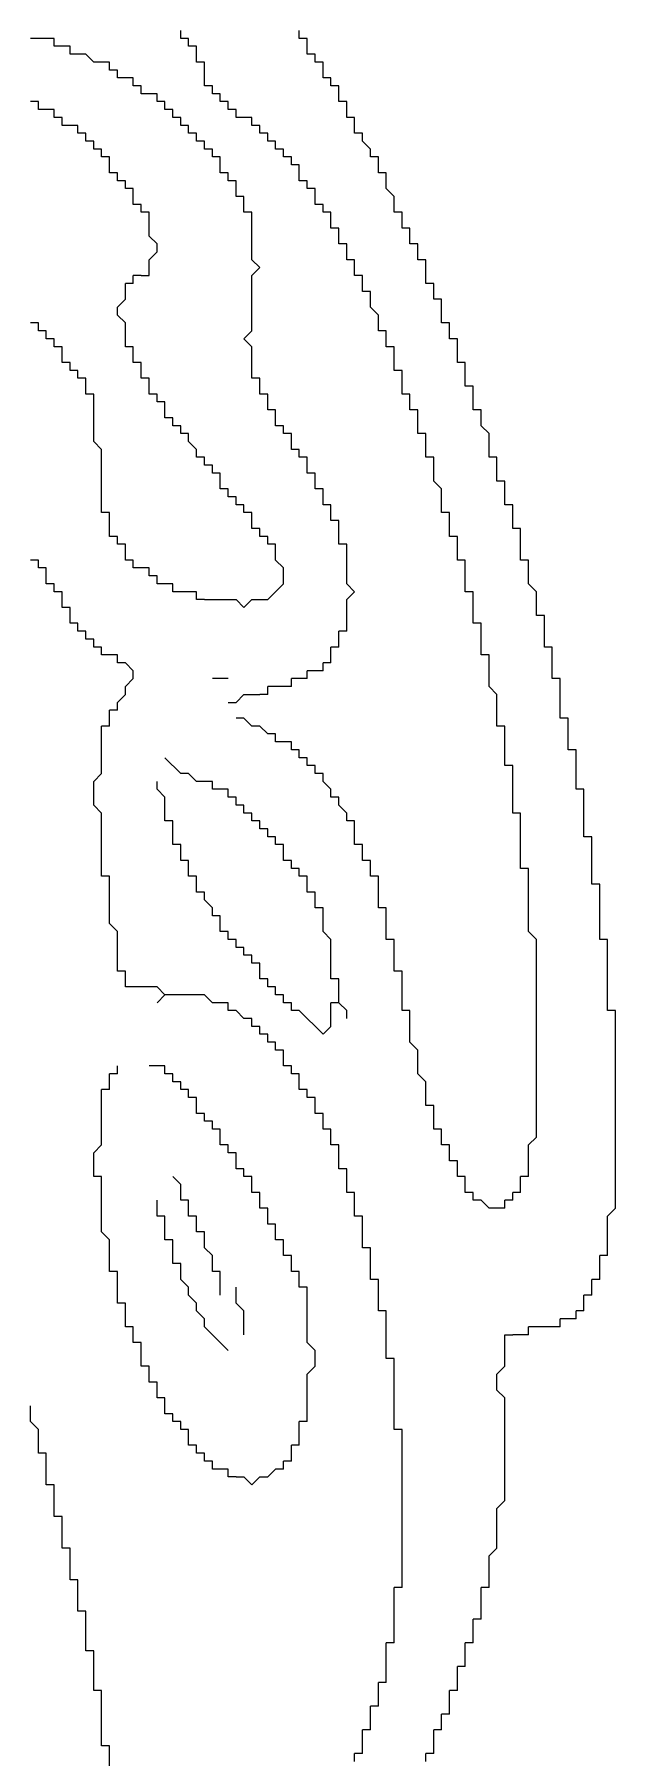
# Model space of a CAD drawing. Extents: x 0.04 to 6.31, y 0.06 to 5.55.
# Drawn here: x 4.745 to 5.51, y 2.089 to 4.359 of the extents above; entities that cross this region are included whole.
import ezdxf

# ---------------------------------------------------------------- set-up
doc = ezdxf.new("R2010")
doc.units = 0
doc.layers.get('0').update_dxf_attribs({"linetype": 'CONTINUOUS'})

msp = doc.modelspace()

# ---------------------------------------------------------------- linework, layer by layer
at = {"color": 253, "linetype": 'CONTINUOUS'}
for points in [[(4.9375, 4.354167), (4.9375, 4.364583)], [(5.09375, 4.354167), (5.09375, 4.364583)], [(4.947917, 4.34375), (4.947917, 4.354167)], [(4.802083, 4.333333), (4.791667, 4.333333)], [(4.885417, 4.291667), (4.875, 4.291667)], [(4.916667, 4.260417), (4.916667, 4.270833)], [(4.979167, 4.28125), (4.979167, 4.291667)], [(4.989583, 4.28125), (4.979167, 4.28125)], [(5.15625, 4.260417), (5.15625, 4.270833)], [(4.927083, 4.25), (4.927083, 4.260417)], [(4.791667, 4.239583), (4.78125, 4.239583)], [(5.072917, 4.197917), (5.072917, 4.208333)], [(4.84375, 4.197917), (4.833333, 4.197917)], [(4.989583, 4.1875), (4.989583, 4.197917)], [(5.09375, 4.1875), (5.083333, 4.1875)], [(5.197917, 4.1875), (5.197917, 4.197917)], [(4.854167, 4.166667), (4.854167, 4.177083)], [(4.875, 4.15625), (4.864583, 4.15625)], [(5.114583, 4.145833), (5.114583, 4.15625)], [(5.208333, 4.166667), (5.208333, 4.177083)], [(4.885417, 4.125), (4.885417, 4.135417)], [(5.145833, 4.09375), (5.145833, 4.104167)], [(5.260417, 4.052083), (5.260417, 4.0625)], [(5.1875, 4.010417), (5.1875, 4.020833)], [(4.875, 3.9375), (4.875, 3.947917)], [(5.21875, 3.9375), (5.21875, 3.947917)], [(4.8125, 3.895833), (4.8125, 3.90625)], [(4.90625, 3.875), (4.90625, 3.885417)], [(5.052083, 3.875), (5.052083, 3.885417)], [(5.0625, 3.854167), (5.0625, 3.864583)], [(4.9375, 3.833333), (4.9375, 3.84375)], [(4.96875, 3.791667), (4.96875, 3.802083)], [(4.989583, 3.78125), (4.979167, 3.78125)], [(5.010417, 3.739583), (5.010417, 3.75)], [(5.03125, 3.729167), (5.020833, 3.729167)], [(5.052083, 3.6875), (5.052083, 3.697917)], [(4.760417, 3.645833), (4.760417, 3.65625)], [(4.90625, 3.645833), (4.895833, 3.645833)], [(4.9375, 3.625), (4.927083, 3.625)], [(4.791667, 3.59375), (4.791667, 3.604167)], [(4.802083, 3.572917), (4.802083, 3.583333)], [(4.822917, 3.5625), (4.8125, 3.5625)], [(4.84375, 3.541667), (4.833333, 3.541667)], [(5.09375, 3.416667), (5.083333, 3.416667)], [(5.020833, 3.34375), (5.010417, 3.34375)], [(5.041667, 3.3125), (5.041667, 3.322917)], [(5.052083, 3.302083), (5.052083, 3.3125)], [(5.0625, 3.291667), (5.0625, 3.302083)], [(5.09375, 3.25), (5.09375, 3.260417)], [(4.989583, 3.1875), (4.989583, 3.197917)], [(5.010417, 3.15625), (5.010417, 3.166667)], [(5.03125, 3.145833), (5.020833, 3.145833)], [(5.041667, 3.114583), (5.041667, 3.125)], [(5.0625, 3.104167), (5.052083, 3.104167)], [(5.072917, 3.09375), (5.0625, 3.09375)], [(5.083333, 3.083333), (5.072917, 3.083333)], [(5.03125, 3.052083), (5.03125, 3.0625)], [(5.041667, 3.041667), (5.041667, 3.052083)], [(5.0625, 3.020833), (5.0625, 3.03125)], [(5.072917, 3.010417), (5.072917, 3.020833)], [(4.927083, 2.989583), (4.916667, 2.989583)], [(5.09375, 2.979167), (5.09375, 2.989583)], [(4.989583, 2.90625), (4.989583, 2.916667)], [(5.135417, 2.90625), (5.135417, 2.916667)], [(5.010417, 2.875), (5.010417, 2.885417)], [(5.145833, 2.885417), (5.145833, 2.895833)], [(5.302083, 2.864583), (5.302083, 2.875)], [(5.03125, 2.84375), (5.03125, 2.854167)], [(5.3125, 2.84375), (5.3125, 2.854167)], [(4.958333, 2.791667), (4.958333, 2.802083)], [(4.96875, 2.770833), (4.96875, 2.78125)], [(4.885417, 2.625), (4.885417, 2.635417)], [(4.947917, 2.520833), (4.9375, 2.520833)], [(4.958333, 2.489583), (4.958333, 2.5)], [(4.979167, 2.479167), (4.96875, 2.479167)]]:
    msp.add_lwpolyline(points, dxfattribs=at)
at = {"color": 255, "linetype": 'CONTINUOUS'}
for points in [[(4.75, 4.354167), (4.739583, 4.354167)], [(4.760417, 4.354167), (4.75, 4.354167)], [(4.770833, 4.354167), (4.760417, 4.354167)], [(4.770833, 4.34375), (4.770833, 4.354167)], [(4.78125, 4.34375), (4.770833, 4.34375)], [(4.791667, 4.34375), (4.78125, 4.34375)], [(4.791667, 4.333333), (4.791667, 4.34375)], [(4.947917, 4.354167), (4.9375, 4.354167)], [(4.833333, 4.322917), (4.822917, 4.322917), (4.8125, 4.333333), (4.802083, 4.333333)], [(4.84375, 4.322917), (4.833333, 4.322917)], [(4.84375, 4.3125), (4.84375, 4.322917)], [(4.958333, 4.322917), (4.958333, 4.333333)], [(4.96875, 4.322917), (4.958333, 4.322917)], [(4.854167, 4.3125), (4.84375, 4.3125)], [(4.875, 4.302083), (4.864583, 4.302083)], [(4.875, 4.291667), (4.875, 4.302083)], [(4.96875, 4.302083), (4.96875, 4.3125)], [(4.96875, 4.291667), (4.96875, 4.302083)], [(4.979167, 4.291667), (4.96875, 4.291667)], [(4.854167, 4.177083), (4.84375, 4.177083)], [(5.09375, 4.166667), (5.09375, 4.177083)], [(5.104167, 4.166667), (5.09375, 4.166667)], [(4.885417, 4.135417), (4.875, 4.135417)], [(5.114583, 4.135417), (5.114583, 4.145833)], [(5.125, 4.135417), (5.114583, 4.135417)], [(4.895833, 4.052083), (4.895833, 4.0625), (4.90625, 4.072917), (4.90625, 4.083333), (4.895833, 4.09375), (4.895833, 4.114583)], [(5.135417, 4.104167), (5.135417, 4.114583)], [(5.145833, 4.104167), (5.135417, 4.104167)], [(5.145833, 4.083333), (5.145833, 4.09375)], [(5.15625, 4.083333), (5.145833, 4.083333)], [(5.15625, 4.0625), (5.15625, 4.072917)], [(4.885417, 4.041667), (4.895833, 4.041667), (4.895833, 4.052083)], [(5.166667, 4.0625), (5.15625, 4.0625)], [(5.166667, 4.041667), (5.166667, 4.052083)], [(4.864583, 3.958333), (4.864583, 3.979167), (4.854167, 3.989583), (4.854167, 4), (4.864583, 4.010417), (4.864583, 4.020833)], [(4.875, 4.03125), (4.864583, 4.03125)], [(4.864583, 4.020833), (4.864583, 4.03125)], [(4.885417, 4.041667), (4.875, 4.041667)], [(4.875, 4.03125), (4.875, 4.041667)], [(5.177083, 4.041667), (5.166667, 4.041667)], [(5.177083, 4.020833), (5.177083, 4.03125)], [(5.1875, 4.020833), (5.177083, 4.020833)], [(5.197917, 3.979167), (5.197917, 3.989583), (5.1875, 4), (5.1875, 4.010417)], [(5.197917, 3.96875), (5.197917, 3.979167)], [(4.864583, 3.947917), (4.864583, 3.958333)], [(5.208333, 3.96875), (5.197917, 3.96875)], [(5.208333, 3.958333), (5.208333, 3.96875)], [(5.208333, 3.947917), (5.208333, 3.958333)], [(4.875, 3.947917), (4.864583, 3.947917)], [(4.875, 3.927083), (4.875, 3.9375)], [(5.21875, 3.947917), (5.208333, 3.947917)], [(5.21875, 3.927083), (5.21875, 3.9375)], [(4.885417, 3.90625), (4.885417, 3.916667)], [(5.21875, 3.916667), (5.21875, 3.927083)], [(5.229167, 3.916667), (5.21875, 3.916667)], [(5.229167, 3.895833), (5.229167, 3.90625)], [(4.895833, 3.885417), (4.895833, 3.895833)], [(4.90625, 3.885417), (4.895833, 3.885417)], [(5.229167, 3.885417), (5.229167, 3.895833)], [(5.239583, 3.885417), (5.229167, 3.885417)], [(5.239583, 3.875), (5.239583, 3.885417)], [(4.916667, 3.854167), (4.916667, 3.864583)], [(5.239583, 3.864583), (5.239583, 3.875)], [(5.25, 3.864583), (5.239583, 3.864583)], [(4.927083, 3.854167), (4.916667, 3.854167)], [(5.25, 3.84375), (5.25, 3.854167)], [(5.25, 3.833333), (5.25, 3.84375)], [(5.260417, 3.833333), (5.25, 3.833333)], [(5.260417, 3.8125), (5.260417, 3.822917)], [(4.96875, 3.802083), (4.958333, 3.802083)], [(5.260417, 3.802083), (5.260417, 3.8125)], [(5.270833, 3.802083), (5.260417, 3.802083)], [(4.989583, 3.760417), (4.989583, 3.770833)], [(5.28125, 3.739583), (5.28125, 3.760417), (5.270833, 3.770833), (5.270833, 3.791667)], [(5, 3.760417), (4.989583, 3.760417)], [(5.28125, 3.729167), (5.28125, 3.739583)], [(5.291667, 3.729167), (5.28125, 3.729167)], [(5.291667, 3.71875), (5.291667, 3.729167)], [(5.03125, 3.708333), (5.03125, 3.71875)], [(5.041667, 3.708333), (5.03125, 3.708333)], [(5.291667, 3.708333), (5.291667, 3.71875)], [(5.291667, 3.697917), (5.291667, 3.708333)], [(5.302083, 3.697917), (5.291667, 3.697917)], [(5.302083, 3.6875), (5.302083, 3.697917)], [(5.302083, 3.677083), (5.302083, 3.6875)], [(4.75, 3.666667), (4.739583, 3.666667)], [(4.895833, 3.645833), (4.895833, 3.65625)], [(4.96875, 3.614583), (5.010417, 3.614583), (5.020833, 3.604167), (5.03125, 3.614583), (5.052083, 3.614583), (5.072917, 3.635417), (5.072917, 3.65625), (5.0625, 3.666667), (5.0625, 3.677083)], [(5.302083, 3.666667), (5.302083, 3.677083)], [(5.3125, 3.666667), (5.302083, 3.666667)], [(5.3125, 3.635417), (5.3125, 3.65625)], [(4.760417, 3.635417), (4.760417, 3.645833)], [(4.770833, 3.635417), (4.760417, 3.635417)], [(4.927083, 3.635417), (4.916667, 3.635417)], [(4.927083, 3.625), (4.927083, 3.635417)], [(5.3125, 3.625), (5.3125, 3.635417)], [(4.78125, 3.604167), (4.78125, 3.614583)], [(4.947917, 3.625), (4.9375, 3.625)], [(4.958333, 3.625), (4.947917, 3.625)], [(4.958333, 3.614583), (4.958333, 3.625)], [(5.322917, 3.625), (5.3125, 3.625)], [(5.322917, 3.614583), (5.322917, 3.625)], [(5.322917, 3.59375), (5.322917, 3.614583)], [(4.791667, 3.583333), (4.791667, 3.59375)], [(5.322917, 3.583333), (5.322917, 3.59375)], [(4.802083, 3.583333), (4.791667, 3.583333)], [(5.333333, 3.583333), (5.322917, 3.583333)], [(5.333333, 3.572917), (5.333333, 3.583333)], [(5.333333, 3.552083), (5.333333, 3.572917)], [(5.333333, 3.541667), (5.333333, 3.552083)], [(5.34375, 3.541667), (5.333333, 3.541667)], [(5.34375, 3.53125), (5.34375, 3.541667)], [(5.354167, 3.458333), (5.354167, 3.489583), (5.34375, 3.5), (5.34375, 3.53125)], [(4.854167, 3.46875), (4.854167, 3.479167)], [(4.854167, 3.46875), (4.84375, 3.46875)], [(4.84375, 3.458333), (4.84375, 3.46875)], [(4.84375, 3.447917), (4.84375, 3.458333)], [(5.052083, 3.4375), (5.041667, 3.447917), (5.03125, 3.447917), (5.020833, 3.458333), (5.010417, 3.458333)], [(5.354167, 3.447917), (5.354167, 3.458333)], [(4.833333, 3.260417), (4.833333, 3.333333), (4.822917, 3.34375), (4.822917, 3.375), (4.833333, 3.385417), (4.833333, 3.4375)], [(4.84375, 3.447917), (4.833333, 3.447917)], [(4.833333, 3.4375), (4.833333, 3.447917)], [(5.364583, 3.447917), (5.354167, 3.447917)], [(5.364583, 3.4375), (5.364583, 3.447917)], [(5.364583, 3.40625), (5.364583, 3.4375)], [(5.083333, 3.427083), (5.072917, 3.427083)], [(5.083333, 3.416667), (5.083333, 3.427083)], [(5.364583, 3.395833), (5.364583, 3.40625)], [(5.375, 3.395833), (5.364583, 3.395833)], [(5.375, 3.385417), (5.375, 3.395833)], [(5.375, 3.34375), (5.375, 3.385417)], [(5.375, 3.333333), (5.375, 3.34375)], [(5.385417, 3.333333), (5.375, 3.333333)], [(5.385417, 3.322917), (5.385417, 3.333333)], [(5.385417, 3.270833), (5.385417, 3.322917)], [(5.052083, 3.3125), (5.041667, 3.3125)], [(5.072917, 3.270833), (5.072917, 3.28125)], [(5.083333, 3.270833), (5.072917, 3.270833)], [(5.385417, 3.260417), (5.385417, 3.270833)], [(4.833333, 3.25), (4.833333, 3.260417)], [(4.84375, 3.25), (4.833333, 3.25)], [(4.84375, 3.239583), (4.84375, 3.25)], [(5.09375, 3.260417), (5.083333, 3.260417)], [(5.395833, 3.260417), (5.385417, 3.260417)], [(5.395833, 3.25), (5.395833, 3.260417)], [(5.395833, 2.864583), (5.395833, 2.895833), (5.40625, 2.90625), (5.40625, 3.166667), (5.395833, 3.177083), (5.395833, 3.25)], [(4.854167, 3.135417), (4.854167, 3.177083), (4.84375, 3.1875), (4.84375, 3.239583)], [(5.104167, 3.229167), (5.104167, 3.239583)], [(5.114583, 3.229167), (5.104167, 3.229167)], [(5.114583, 3.208333), (5.114583, 3.21875)], [(5.125, 3.208333), (5.114583, 3.208333)], [(5.135417, 3.125), (5.135417, 3.166667), (5.125, 3.177083), (5.125, 3.197917)], [(4.854167, 3.125), (4.854167, 3.135417)], [(5.03125, 3.135417), (5.03125, 3.145833)], [(5.041667, 3.125), (5.041667, 3.135417)], [(4.864583, 3.125), (4.854167, 3.125)], [(4.864583, 3.114583), (4.864583, 3.125)], [(5.135417, 3.114583), (5.135417, 3.125)], [(5.145833, 3.114583), (5.135417, 3.114583)], [(5.145833, 3.104167), (5.145833, 3.114583)], [(5.145833, 3.09375), (5.145833, 3.104167)], [(5.145833, 3.083333), (5.145833, 3.09375)], [(5.010417, 3.072917), (5, 3.072917)], [(5.09375, 3.072917), (5.125, 3.041667), (5.135417, 3.052083), (5.135417, 3.072917)], [(5.145833, 3.083333), (5.135417, 3.083333)], [(5.135417, 3.072917), (5.135417, 3.083333)], [(5.15625, 3.0625), (5.15625, 3.072917), (5.145833, 3.083333)], [(5.041667, 3.052083), (5.03125, 3.052083)], [(5.052083, 3.041667), (5.041667, 3.041667)], [(5.0625, 3.03125), (5.052083, 3.03125)], [(5.072917, 3.020833), (5.0625, 3.020833)], [(4.854167, 2.989583), (4.854167, 3)], [(5.072917, 3), (5.072917, 3.010417)], [(5.083333, 3), (5.072917, 3)], [(5.083333, 2.989583), (5.083333, 3)], [(4.854167, 2.989583), (4.84375, 2.989583)], [(4.84375, 2.979167), (4.84375, 2.989583)], [(4.84375, 2.96875), (4.84375, 2.979167)], [(5.09375, 2.989583), (5.083333, 2.989583)], [(5.09375, 2.96875), (5.09375, 2.979167)], [(4.822917, 2.864583), (4.822917, 2.885417), (4.833333, 2.895833), (4.833333, 2.958333)], [(4.84375, 2.96875), (4.833333, 2.96875)], [(4.833333, 2.958333), (4.833333, 2.96875)], [(5.104167, 2.96875), (5.09375, 2.96875)], [(5.114583, 2.9375), (5.114583, 2.947917)], [(5.125, 2.9375), (5.114583, 2.9375)], [(5.125, 2.916667), (5.125, 2.927083)], [(5.135417, 2.916667), (5.125, 2.916667)], [(5.135417, 2.895833), (5.135417, 2.90625)], [(5.145833, 2.895833), (5.135417, 2.895833)], [(5.145833, 2.875), (5.145833, 2.885417)], [(4.822917, 2.854167), (4.822917, 2.864583)], [(5.145833, 2.864583), (5.145833, 2.875)], [(5.15625, 2.864583), (5.145833, 2.864583)], [(5.395833, 2.854167), (5.395833, 2.864583)], [(4.833333, 2.854167), (4.822917, 2.854167)], [(4.833333, 2.84375), (4.833333, 2.854167)], [(4.84375, 2.739583), (4.84375, 2.770833), (4.833333, 2.78125), (4.833333, 2.84375)], [(5.15625, 2.84375), (5.15625, 2.854167)], [(5.15625, 2.833333), (5.15625, 2.84375)], [(5.395833, 2.854167), (5.385417, 2.854167)], [(5.385417, 2.84375), (5.385417, 2.854167)], [(5.385417, 2.833333), (5.385417, 2.84375)], [(4.9375, 2.822917), (4.9375, 2.833333)], [(5.166667, 2.833333), (5.15625, 2.833333)], [(5.166667, 2.822917), (5.166667, 2.833333)], [(5.166667, 2.8125), (5.166667, 2.822917)], [(5.354167, 2.8125), (5.34375, 2.8125), (5.333333, 2.822917)], [(5.375, 2.822917), (5.364583, 2.822917)], [(5.364583, 2.8125), (5.364583, 2.822917)], [(5.385417, 2.833333), (5.375, 2.833333)], [(5.375, 2.822917), (5.375, 2.833333)], [(4.947917, 2.802083), (4.947917, 2.8125)], [(5.166667, 2.802083), (5.166667, 2.8125)], [(5.177083, 2.802083), (5.166667, 2.802083)], [(5.177083, 2.791667), (5.177083, 2.802083)], [(5.364583, 2.8125), (5.354167, 2.8125)], [(4.958333, 2.78125), (4.958333, 2.791667)], [(4.979167, 2.739583), (4.979167, 2.75), (4.96875, 2.760417), (4.96875, 2.770833)], [(5.177083, 2.770833), (5.177083, 2.791667)], [(5.177083, 2.760417), (5.177083, 2.770833)], [(5.1875, 2.760417), (5.177083, 2.760417)], [(5.1875, 2.75), (5.1875, 2.760417)], [(5.1875, 2.729167), (5.1875, 2.75)], [(4.84375, 2.729167), (4.84375, 2.739583)], [(4.854167, 2.729167), (4.84375, 2.729167)], [(4.979167, 2.729167), (4.979167, 2.739583)], [(5.1875, 2.71875), (5.1875, 2.729167)], [(4.854167, 2.697917), (4.854167, 2.71875)], [(5.197917, 2.71875), (5.1875, 2.71875)], [(5.197917, 2.708333), (5.197917, 2.71875)], [(5.197917, 2.6875), (5.197917, 2.708333)], [(4.854167, 2.6875), (4.854167, 2.697917)], [(4.864583, 2.6875), (4.854167, 2.6875)], [(4.864583, 2.677083), (4.864583, 2.6875)], [(5.197917, 2.677083), (5.197917, 2.6875)], [(4.864583, 2.666667), (4.864583, 2.677083)], [(4.864583, 2.65625), (4.864583, 2.666667)], [(5.208333, 2.677083), (5.197917, 2.677083)], [(5.208333, 2.666667), (5.208333, 2.677083)], [(5.208333, 2.625), (5.208333, 2.666667)], [(4.875, 2.65625), (4.864583, 2.65625)], [(4.875, 2.645833), (4.875, 2.65625)], [(4.875, 2.635417), (4.875, 2.645833)], [(4.885417, 2.635417), (4.875, 2.635417)], [(4.885417, 2.614583), (4.885417, 2.625)], [(4.885417, 2.604167), (4.885417, 2.614583)], [(5.208333, 2.614583), (5.208333, 2.625)], [(5.21875, 2.614583), (5.208333, 2.614583)], [(5.21875, 2.604167), (5.21875, 2.614583)], [(4.895833, 2.604167), (4.885417, 2.604167)], [(4.895833, 2.583333), (4.895833, 2.59375)], [(5.21875, 2.53125), (5.21875, 2.604167)], [(4.90625, 2.583333), (4.895833, 2.583333)], [(4.90625, 2.5625), (4.90625, 2.572917)], [(4.916667, 2.5625), (4.90625, 2.5625)], [(4.916667, 2.541667), (4.916667, 2.552083)], [(4.927083, 2.541667), (4.916667, 2.541667)], [(4.927083, 2.53125), (4.927083, 2.541667)], [(5.21875, 2.520833), (5.21875, 2.53125)], [(5.229167, 2.520833), (5.21875, 2.520833)], [(5.229167, 2.510417), (5.229167, 2.520833)], [(4.947917, 2.5), (4.947917, 2.510417)], [(4.958333, 2.5), (4.947917, 2.5)], [(5.229167, 2.322917), (5.229167, 2.510417)], [(5.229167, 2.3125), (5.229167, 2.322917)], [(5.229167, 2.3125), (5.21875, 2.3125)], [(5.21875, 2.302083), (5.21875, 2.3125)], [(5.21875, 2.25), (5.21875, 2.302083)], [(5.21875, 2.239583), (5.21875, 2.25)], [(5.21875, 2.239583), (5.208333, 2.239583)], [(5.208333, 2.229167), (5.208333, 2.239583)], [(5.208333, 2.197917), (5.208333, 2.229167)], [(5.208333, 2.1875), (5.197917, 2.1875)], [(5.197917, 2.177083), (5.197917, 2.1875)], [(5.208333, 2.1875), (5.208333, 2.197917)], [(5.197917, 2.166667), (5.197917, 2.177083)], [(5.197917, 2.15625), (5.197917, 2.166667)], [(5.197917, 2.15625), (5.1875, 2.15625)], [(5.1875, 2.145833), (5.1875, 2.15625)], [(5.1875, 2.135417), (5.1875, 2.145833)], [(5.1875, 2.125), (5.1875, 2.135417)], [(5.1875, 2.125), (5.177083, 2.125)], [(5.177083, 2.114583), (5.177083, 2.125)], [(5.177083, 2.104167), (5.177083, 2.114583)], [(5.177083, 2.09375), (5.166667, 2.09375)], [(5.166667, 2.083333), (5.166667, 2.09375)], [(5.177083, 2.09375), (5.177083, 2.104167)]]:
    msp.add_lwpolyline(points, dxfattribs=at)
at = {"color": 254, "linetype": 'CONTINUOUS'}
for points in [[(4.958333, 4.34375), (4.947917, 4.34375)], [(5.104167, 4.34375), (5.104167, 4.354167)], [(4.96875, 4.3125), (4.96875, 4.322917)], [(5.125, 4.3125), (5.125, 4.322917)], [(4.854167, 4.302083), (4.854167, 4.3125)], [(4.885417, 4.28125), (4.885417, 4.291667)], [(4.90625, 4.28125), (4.895833, 4.28125)], [(4.90625, 4.270833), (4.90625, 4.28125)], [(5.145833, 4.28125), (5.145833, 4.291667)], [(5.0625, 4.21875), (5.052083, 4.21875)], [(5.072917, 4.208333), (5.0625, 4.208333)], [(4.84375, 4.177083), (4.84375, 4.1875)], [(5.083333, 4.197917), (5.072917, 4.197917)], [(4.864583, 4.166667), (4.854167, 4.166667)], [(5.104167, 4.15625), (5.104167, 4.166667)], [(5.114583, 4.15625), (5.104167, 4.15625)], [(4.875, 4.135417), (4.875, 4.145833)], [(5.125, 4.125), (5.125, 4.135417)], [(4.895833, 4.125), (4.885417, 4.125)], [(5.135417, 4.125), (5.125, 4.125)], [(5.15625, 4.072917), (5.15625, 4.083333)], [(5.166667, 4.052083), (5.166667, 4.0625)], [(5.177083, 4.03125), (5.177083, 4.041667)], [(4.75, 3.96875), (4.75, 3.979167)], [(4.760417, 3.958333), (4.760417, 3.96875)], [(4.770833, 3.947917), (4.770833, 3.958333)], [(4.78125, 3.9375), (4.78125, 3.947917)], [(4.885417, 3.927083), (4.875, 3.927083)], [(4.895833, 3.90625), (4.885417, 3.90625)], [(5.229167, 3.90625), (5.229167, 3.916667)], [(4.916667, 3.875), (4.90625, 3.875)], [(5.25, 3.854167), (5.25, 3.864583)], [(4.927083, 3.84375), (4.927083, 3.854167)], [(4.9375, 3.84375), (4.927083, 3.84375)], [(4.947917, 3.833333), (4.9375, 3.833333)], [(4.958333, 3.8125), (4.947917, 3.822917)], [(5.083333, 3.822917), (5.083333, 3.833333)], [(5.260417, 3.822917), (5.260417, 3.833333)], [(4.958333, 3.802083), (4.958333, 3.8125)], [(5.104167, 3.791667), (5.104167, 3.802083)], [(5.270833, 3.791667), (5.270833, 3.802083)], [(4.979167, 3.791667), (4.96875, 3.791667)], [(5, 3.75), (5, 3.760417)], [(5.010417, 3.75), (5, 3.75)], [(5.020833, 3.739583), (5.010417, 3.739583)], [(5.041667, 3.697917), (5.041667, 3.708333)], [(4.864583, 3.677083), (4.864583, 3.6875)], [(5.052083, 3.697917), (5.041667, 3.697917)], [(5.0625, 3.6875), (5.052083, 3.6875)], [(4.75, 3.65625), (4.75, 3.666667)], [(4.760417, 3.65625), (4.75, 3.65625)], [(4.895833, 3.65625), (4.885417, 3.65625)], [(5.3125, 3.65625), (5.3125, 3.666667)], [(4.770833, 3.625), (4.770833, 3.635417)], [(4.90625, 3.635417), (4.90625, 3.645833)], [(4.78125, 3.625), (4.770833, 3.625)], [(4.96875, 3.614583), (4.958333, 3.614583)], [(4.791667, 3.604167), (4.78125, 3.604167)], [(4.8125, 3.572917), (4.802083, 3.572917)], [(4.854167, 3.479167), (4.864583, 3.489583), (4.864583, 3.5), (4.875, 3.510417), (4.875, 3.520833), (4.864583, 3.53125)], [(5.0625, 3.4375), (5.052083, 3.4375)], [(5.0625, 3.427083), (5.0625, 3.4375)], [(5.09375, 3.40625), (5.09375, 3.416667)], [(5.104167, 3.395833), (5.104167, 3.40625)], [(5.114583, 3.385417), (5.114583, 3.395833)], [(5.125, 3.375), (5.125, 3.385417)], [(5.03125, 3.333333), (5.020833, 3.333333)], [(5.041667, 3.322917), (5.03125, 3.322917)], [(5.0625, 3.302083), (5.052083, 3.302083)], [(5.072917, 3.291667), (5.0625, 3.291667)], [(5.083333, 3.260417), (5.083333, 3.270833)], [(5.104167, 3.25), (5.09375, 3.25)], [(5.114583, 3.21875), (5.114583, 3.229167)], [(5.125, 3.197917), (5.125, 3.208333)], [(5.020833, 3.145833), (5.020833, 3.15625)], [(5.041667, 3.135417), (5.03125, 3.135417)], [(4.875, 3.104167), (4.864583, 3.104167), (4.864583, 3.114583)], [(5.052083, 3.104167), (5.052083, 3.114583)], [(5.0625, 3.09375), (5.0625, 3.104167)], [(5.072917, 3.083333), (5.072917, 3.09375)], [(5.020833, 3.0625), (5.010417, 3.072917)], [(5.083333, 3.072917), (5.083333, 3.083333)], [(5.03125, 3.0625), (5.020833, 3.0625)], [(5.052083, 3.03125), (5.052083, 3.041667)], [(4.916667, 3), (4.90625, 3)], [(4.916667, 2.989583), (4.916667, 3)], [(4.927083, 2.979167), (4.927083, 2.989583)], [(4.9375, 2.96875), (4.9375, 2.979167)], [(4.947917, 2.958333), (4.947917, 2.96875)], [(4.958333, 2.947917), (4.958333, 2.958333)], [(5.104167, 2.958333), (5.104167, 2.96875)], [(5.114583, 2.958333), (5.104167, 2.958333)], [(5.125, 2.927083), (5.125, 2.9375)], [(5.15625, 2.854167), (5.15625, 2.864583)], [(4.947917, 2.822917), (4.9375, 2.822917)], [(4.958333, 2.802083), (4.947917, 2.802083)], [(4.96875, 2.78125), (4.958333, 2.78125)], [(4.854167, 2.71875), (4.854167, 2.729167)], [(4.989583, 2.729167), (4.979167, 2.729167)], [(4.989583, 2.697917), (4.989583, 2.71875)], [(4.895833, 2.59375), (4.895833, 2.604167)], [(4.90625, 2.572917), (4.90625, 2.583333)], [(4.916667, 2.552083), (4.916667, 2.5625)], [(4.9375, 2.53125), (4.927083, 2.53125)], [(4.96875, 2.489583), (4.958333, 2.489583)], [(4.989583, 2.46875), (4.979167, 2.46875)]]:
    msp.add_lwpolyline(points, dxfattribs=at)
at = {"color": 252, "linetype": 'CONTINUOUS'}
for points in [[(4.958333, 4.333333), (4.958333, 4.34375)], [(5.104167, 4.354167), (5.09375, 4.354167)], [(5.114583, 4.322917), (5.114583, 4.333333)], [(4.864583, 4.302083), (4.854167, 4.302083)], [(4.916667, 4.270833), (4.90625, 4.270833)], [(4.9375, 4.239583), (4.9375, 4.25)], [(5.052083, 4.229167), (5.041667, 4.229167)], [(5.052083, 4.21875), (5.052083, 4.229167)], [(4.822917, 4.21875), (4.8125, 4.21875)], [(4.833333, 4.208333), (4.822917, 4.208333)], [(4.979167, 4.197917), (4.979167, 4.208333)], [(5.0625, 4.208333), (5.0625, 4.21875)], [(5.083333, 4.1875), (5.083333, 4.197917)], [(4.864583, 4.15625), (4.864583, 4.166667)], [(4.895833, 4.114583), (4.895833, 4.125)], [(5.03125, 4.114583), (5.03125, 4.125)], [(5.135417, 4.114583), (5.135417, 4.125)], [(5.25, 4.072917), (5.25, 4.083333)], [(4.75, 3.979167), (4.739583, 3.979167)], [(4.760417, 3.96875), (4.75, 3.96875)], [(4.770833, 3.958333), (4.760417, 3.958333)], [(5.302083, 3.947917), (5.302083, 3.958333)], [(4.78125, 3.947917), (4.770833, 3.947917)], [(4.802083, 3.90625), (4.802083, 3.916667)], [(4.885417, 3.916667), (4.885417, 3.927083)], [(4.895833, 3.895833), (4.895833, 3.90625)], [(5.041667, 3.895833), (5.041667, 3.90625)], [(5.072917, 3.833333), (5.072917, 3.84375)], [(4.947917, 3.822917), (4.947917, 3.833333)], [(5.09375, 3.802083), (5.09375, 3.8125)], [(4.979167, 3.78125), (4.979167, 3.791667)], [(5.114583, 3.770833), (5.114583, 3.78125)], [(4.84375, 3.71875), (4.84375, 3.729167)], [(5.020833, 3.729167), (5.020833, 3.739583)], [(4.916667, 3.635417), (4.90625, 3.635417)], [(4.78125, 3.614583), (4.78125, 3.625)], [(4.8125, 3.5625), (4.8125, 3.572917)], [(4.833333, 3.552083), (4.822917, 3.552083)], [(5.072917, 3.427083), (5.0625, 3.427083)], [(5.104167, 3.40625), (5.09375, 3.40625)], [(5.114583, 3.395833), (5.104167, 3.395833)], [(5.125, 3.385417), (5.114583, 3.385417)], [(4.989583, 3.364583), (4.979167, 3.364583)], [(5.020833, 3.333333), (5.020833, 3.34375)], [(5.145833, 3.34375), (5.145833, 3.354167)], [(5.03125, 3.322917), (5.03125, 3.333333)], [(5.166667, 3.3125), (5.166667, 3.322917)], [(4.947917, 3.260417), (4.947917, 3.270833)], [(5.072917, 3.28125), (5.072917, 3.291667)], [(5.104167, 3.239583), (5.104167, 3.25)], [(5.197917, 3.239583), (5.197917, 3.25)], [(5, 3.166667), (5, 3.177083)], [(5.020833, 3.15625), (5.010417, 3.15625)], [(5.052083, 3.114583), (5.041667, 3.114583)], [(5, 3.072917), (5, 3.083333)], [(5.09375, 3.072917), (5.083333, 3.072917)], [(4.9375, 2.979167), (4.927083, 2.979167)], [(4.947917, 2.96875), (4.9375, 2.96875)], [(4.958333, 2.958333), (4.947917, 2.958333)], [(5.114583, 2.947917), (5.114583, 2.958333)], [(4.979167, 2.916667), (4.979167, 2.927083)], [(5.291667, 2.885417), (5.291667, 2.895833)], [(4.9375, 2.833333), (4.9375, 2.84375), (4.927083, 2.854167)], [(4.947917, 2.8125), (4.947917, 2.822917)], [(5.041667, 2.822917), (5.041667, 2.833333)], [(5.322917, 2.822917), (5.322917, 2.833333)], [(4.989583, 2.71875), (4.989583, 2.729167)], [(5.104167, 2.697917), (5.104167, 2.708333)], [(4.9375, 2.520833), (4.9375, 2.53125)], [(4.96875, 2.479167), (4.96875, 2.489583)], [(4.979167, 2.46875), (4.979167, 2.479167)]]:
    msp.add_lwpolyline(points, dxfattribs=at)
at = {"color": 251, "linetype": 'CONTINUOUS'}
for points in [[(5.104167, 4.333333), (5.104167, 4.34375)], [(5.125, 4.322917), (5.114583, 4.322917)], [(5.135417, 4.291667), (5.135417, 4.302083)], [(4.895833, 4.28125), (4.885417, 4.28125)], [(5, 4.270833), (4.989583, 4.270833)], [(5.145833, 4.291667), (5.135417, 4.291667)], [(5.15625, 4.270833), (5.145833, 4.270833)], [(4.760417, 4.260417), (4.75, 4.260417)], [(4.78125, 4.25), (4.770833, 4.25)], [(4.78125, 4.239583), (4.78125, 4.25)], [(4.927083, 4.260417), (4.916667, 4.260417)], [(4.9375, 4.25), (4.927083, 4.25)], [(5.166667, 4.239583), (5.166667, 4.25)], [(4.8125, 4.229167), (4.802083, 4.229167)], [(4.8125, 4.21875), (4.8125, 4.229167)], [(4.947917, 4.229167), (4.947917, 4.239583)], [(4.958333, 4.21875), (4.958333, 4.229167)], [(4.822917, 4.208333), (4.822917, 4.21875)], [(4.833333, 4.197917), (4.833333, 4.208333)], [(4.96875, 4.208333), (4.96875, 4.21875)], [(4.84375, 4.1875), (4.84375, 4.197917)], [(4.989583, 4.197917), (4.979167, 4.197917)], [(5.09375, 4.177083), (5.09375, 4.1875)], [(5.197917, 4.197917), (5.1875, 4.197917)], [(4.875, 4.145833), (4.875, 4.15625)], [(5.010417, 4.15625), (5.010417, 4.166667)], [(5.208333, 4.177083), (5.197917, 4.177083)], [(5.020833, 4.135417), (5.020833, 4.145833)], [(5.239583, 4.09375), (5.239583, 4.104167)], [(5.260417, 4.0625), (5.25, 4.0625)], [(5.270833, 4.020833), (5.270833, 4.03125)], [(5.28125, 4), (5.28125, 4.010417)], [(4.791667, 3.916667), (4.791667, 3.927083)], [(4.802083, 3.916667), (4.791667, 3.916667)], [(4.8125, 3.90625), (4.802083, 3.90625)], [(5.3125, 3.916667), (5.3125, 3.927083)], [(4.822917, 3.875), (4.822917, 3.885417)], [(5.052083, 3.885417), (5.041667, 3.885417)], [(5.322917, 3.885417), (5.322917, 3.895833)], [(4.916667, 3.864583), (4.916667, 3.875)], [(5.0625, 3.864583), (5.052083, 3.864583)], [(5.083333, 3.833333), (5.072917, 3.833333)], [(5.09375, 3.8125), (5.083333, 3.8125)], [(5.104167, 3.802083), (5.09375, 3.802083)], [(4.989583, 3.770833), (4.989583, 3.78125)], [(5.114583, 3.78125), (5.104167, 3.78125)], [(5.125, 3.75), (5.125, 3.760417)], [(5.03125, 3.71875), (5.03125, 3.729167)], [(5.135417, 3.729167), (5.135417, 3.739583)], [(5.375, 3.729167), (5.375, 3.739583)], [(5.145833, 3.708333), (5.145833, 3.71875)], [(5.385417, 3.697917), (5.385417, 3.708333)], [(4.854167, 3.6875), (4.854167, 3.697917)], [(4.864583, 3.6875), (4.854167, 3.6875)], [(5.0625, 3.677083), (5.0625, 3.6875)], [(4.875, 3.65625), (4.875, 3.666667)], [(5.416667, 3.583333), (5.416667, 3.59375)], [(4.822917, 3.552083), (4.822917, 3.5625)], [(4.833333, 3.541667), (4.833333, 3.552083)], [(4.864583, 3.53125), (4.854167, 3.53125)], [(5.4375, 3.5), (5.4375, 3.510417)], [(5.458333, 3.40625), (5.458333, 3.416667)], [(5.135417, 3.364583), (5.125, 3.375)], [(5.135417, 3.354167), (5.135417, 3.364583)], [(5.010417, 3.354167), (5, 3.354167)], [(5.010417, 3.34375), (5.010417, 3.354167)], [(5.145833, 3.354167), (5.135417, 3.354167)], [(5.1875, 3.260417), (5.1875, 3.270833)], [(4.958333, 3.239583), (4.958333, 3.25)], [(4.96875, 3.21875), (4.96875, 3.229167)], [(4.989583, 3.197917), (4.979167, 3.197917)], [(5.010417, 3.166667), (5, 3.166667)], [(5, 3.083333), (4.989583, 3.083333)], [(4.90625, 3), (4.895833, 3)], [(4.96875, 2.927083), (4.96875, 2.9375)], [(5.270833, 2.9375), (5.270833, 2.947917)], [(4.979167, 2.927083), (4.96875, 2.927083)], [(4.989583, 2.916667), (4.979167, 2.916667)], [(5, 2.885417), (5, 2.895833)], [(5.010417, 2.885417), (5, 2.885417)], [(5.020833, 2.854167), (5.020833, 2.864583)], [(5.302083, 2.875), (5.291667, 2.875)], [(5.03125, 2.854167), (5.020833, 2.854167)], [(5.3125, 2.854167), (5.302083, 2.854167)], [(5.333333, 2.822917), (5.322917, 2.822917)], [(5.052083, 2.802083), (5.052083, 2.8125)], [(5.0625, 2.78125), (5.0625, 2.791667)], [(5.072917, 2.760417), (5.072917, 2.770833)], [(5.083333, 2.739583), (5.083333, 2.75)], [(4.947917, 2.510417), (4.947917, 2.520833)], [(4.760417, 2.479167), (4.760417, 2.489583)], [(5.010417, 2.458333), (5, 2.458333)]]:
    msp.add_lwpolyline(points, dxfattribs=at)
at = {"color": 250, "linetype": 'CONTINUOUS'}
for points in [[(5.114583, 4.333333), (5.104167, 4.333333)], [(5.125, 4.302083), (5.125, 4.3125)], [(5.135417, 4.302083), (5.125, 4.302083)], [(4.75, 4.260417), (4.75, 4.270833)], [(4.989583, 4.270833), (4.989583, 4.28125)], [(5, 4.260417), (5, 4.270833)], [(5.145833, 4.270833), (5.145833, 4.28125)], [(4.770833, 4.25), (4.770833, 4.260417)], [(5.010417, 4.260417), (5, 4.260417)], [(5.010417, 4.25), (5.010417, 4.260417)], [(5.020833, 4.25), (5.010417, 4.25)], [(5.15625, 4.25), (5.15625, 4.260417)], [(5.166667, 4.25), (5.15625, 4.25)], [(4.802083, 4.239583), (4.791667, 4.239583)], [(4.802083, 4.229167), (4.802083, 4.239583)], [(4.947917, 4.239583), (4.9375, 4.239583)], [(4.958333, 4.229167), (4.947917, 4.229167)], [(5.041667, 4.239583), (5.03125, 4.239583)], [(5.041667, 4.229167), (5.041667, 4.239583)], [(5.177083, 4.229167), (5.166667, 4.229167)], [(5.177083, 4.21875), (5.177083, 4.229167)], [(4.96875, 4.21875), (4.958333, 4.21875)], [(4.979167, 4.208333), (4.96875, 4.208333)], [(5.1875, 4.208333), (5.177083, 4.21875)], [(5.1875, 4.197917), (5.1875, 4.208333)], [(5.197917, 4.177083), (5.197917, 4.1875)], [(5, 4.166667), (5, 4.177083)], [(5.010417, 4.166667), (5, 4.166667)], [(5.21875, 4.135417), (5.21875, 4.145833), (5.208333, 4.15625), (5.208333, 4.166667)], [(5.020833, 4.145833), (5.010417, 4.145833)], [(5.03125, 4.125), (5.020833, 4.125)], [(5.229167, 4.125), (5.21875, 4.125)], [(5.229167, 4.114583), (5.229167, 4.125)], [(5.239583, 4.104167), (5.229167, 4.104167)], [(5.25, 4.083333), (5.239583, 4.083333)], [(5.25, 4.0625), (5.25, 4.072917)], [(5.260417, 4.041667), (5.260417, 4.052083)], [(5.270833, 4.03125), (5.260417, 4.03125)], [(5.28125, 4.010417), (5.270833, 4.010417)], [(5.291667, 3.979167), (5.28125, 3.979167)], [(5.291667, 3.96875), (5.291667, 3.979167)], [(5.302083, 3.958333), (5.291667, 3.958333)], [(4.78125, 3.927083), (4.78125, 3.9375)], [(5.302083, 3.9375), (5.302083, 3.947917)], [(4.791667, 3.927083), (4.78125, 3.927083)], [(5.041667, 3.90625), (5.03125, 3.90625)], [(5.3125, 3.927083), (5.302083, 3.927083)], [(4.8125, 3.885417), (4.8125, 3.895833)], [(4.822917, 3.885417), (4.8125, 3.885417)], [(5.041667, 3.885417), (5.041667, 3.895833)], [(5.322917, 3.895833), (5.3125, 3.895833)], [(5.052083, 3.864583), (5.052083, 3.875)], [(5.333333, 3.864583), (5.322917, 3.864583)], [(5.333333, 3.854167), (5.333333, 3.864583)], [(5.0625, 3.84375), (5.0625, 3.854167)], [(5.072917, 3.84375), (5.0625, 3.84375)], [(5.083333, 3.8125), (5.083333, 3.822917)], [(5.354167, 3.802083), (5.34375, 3.802083)], [(5.354167, 3.791667), (5.354167, 3.802083)], [(5.104167, 3.78125), (5.104167, 3.791667)], [(5.364583, 3.770833), (5.354167, 3.770833)], [(5.364583, 3.760417), (5.364583, 3.770833)], [(5.125, 3.760417), (5.114583, 3.760417)], [(4.84375, 3.729167), (4.833333, 3.729167)], [(5.135417, 3.739583), (5.125, 3.739583)], [(5.375, 3.739583), (5.364583, 3.739583)], [(4.84375, 3.708333), (4.84375, 3.71875)], [(5.145833, 3.71875), (5.135417, 3.71875)], [(5.385417, 3.708333), (5.375, 3.708333)], [(4.854167, 3.697917), (4.84375, 3.697917)], [(5.15625, 3.6875), (5.145833, 3.6875)], [(5.15625, 3.677083), (5.15625, 3.6875)], [(4.864583, 3.666667), (4.864583, 3.677083)], [(4.875, 3.666667), (4.864583, 3.666667)], [(4.885417, 3.65625), (4.875, 3.65625)], [(5.395833, 3.666667), (5.385417, 3.666667)], [(5.395833, 3.65625), (5.395833, 3.666667)], [(5.416667, 3.59375), (5.40625, 3.59375)], [(5.427083, 3.552083), (5.416667, 3.552083)], [(5.427083, 3.541667), (5.427083, 3.552083)], [(4.854167, 3.53125), (4.854167, 3.541667)], [(5.4375, 3.510417), (5.427083, 3.510417)], [(5.447917, 3.447917), (5.447917, 3.458333)], [(5.458333, 3.416667), (5.447917, 3.416667)], [(4.979167, 3.364583), (4.979167, 3.375)], [(5, 3.354167), (5, 3.364583)], [(5.46875, 3.364583), (5.458333, 3.364583)], [(5.46875, 3.354167), (5.46875, 3.364583)], [(5.15625, 3.333333), (5.145833, 3.34375)], [(4.927083, 3.322917), (4.916667, 3.322917)], [(4.927083, 3.3125), (4.927083, 3.322917)], [(5.15625, 3.322917), (5.15625, 3.333333)], [(5.166667, 3.322917), (5.15625, 3.322917)], [(5.166667, 3.302083), (5.166667, 3.3125)], [(5.479167, 3.291667), (5.479167, 3.302083)], [(4.9375, 3.291667), (4.927083, 3.291667)], [(4.9375, 3.28125), (4.9375, 3.291667)], [(4.947917, 3.270833), (4.9375, 3.270833)], [(5.177083, 3.291667), (5.166667, 3.291667)], [(5.177083, 3.28125), (5.177083, 3.291667)], [(5.1875, 3.270833), (5.177083, 3.270833)], [(4.958333, 3.25), (4.947917, 3.25)], [(5.197917, 3.25), (5.1875, 3.25)], [(4.96875, 3.229167), (4.958333, 3.229167)], [(5.197917, 3.21875), (5.197917, 3.239583)], [(4.979167, 3.208333), (4.96875, 3.21875)], [(4.979167, 3.197917), (4.979167, 3.208333)], [(5.208333, 3.197917), (5.208333, 3.208333)], [(4.989583, 3.177083), (4.989583, 3.1875)], [(5, 3.177083), (4.989583, 3.177083)], [(5.21875, 3.15625), (5.21875, 3.166667)], [(5.5, 3.15625), (5.5, 3.166667)], [(5.229167, 3.125), (5.21875, 3.125)], [(5.229167, 3.114583), (5.229167, 3.125)], [(4.989583, 3.083333), (4.979167, 3.083333), (4.96875, 3.09375), (4.916667, 3.09375)], [(5.239583, 3.0625), (5.239583, 3.072917)], [(4.958333, 2.9375), (4.958333, 2.947917)], [(4.96875, 2.9375), (4.958333, 2.9375)], [(5.270833, 2.947917), (5.260417, 2.947917)], [(5.28125, 2.916667), (5.270833, 2.916667)], [(5.28125, 2.90625), (5.28125, 2.916667)], [(4.989583, 2.895833), (4.989583, 2.90625)], [(5, 2.895833), (4.989583, 2.895833)], [(5.291667, 2.895833), (5.28125, 2.895833)], [(5.291667, 2.875), (5.291667, 2.885417)], [(5.010417, 2.864583), (5.010417, 2.875)], [(5.020833, 2.864583), (5.010417, 2.864583)], [(5.302083, 2.854167), (5.302083, 2.864583)], [(5.03125, 2.833333), (5.03125, 2.84375)], [(5.3125, 2.833333), (5.3125, 2.84375)], [(5.041667, 2.833333), (5.03125, 2.833333)], [(5.322917, 2.833333), (5.3125, 2.833333)], [(5.052083, 2.8125), (5.041667, 2.8125)], [(5.0625, 2.791667), (5.052083, 2.791667)], [(5.072917, 2.770833), (5.0625, 2.770833)], [(5.083333, 2.75), (5.072917, 2.75)], [(4.9375, 2.729167), (4.9375, 2.739583)], [(5.09375, 2.729167), (5.083333, 2.729167)], [(5.09375, 2.71875), (5.09375, 2.729167)], [(5.104167, 2.708333), (5.09375, 2.708333)], [(4.760417, 2.489583), (4.75, 2.489583)], [(5, 2.46875), (4.989583, 2.46875)], [(5, 2.458333), (5, 2.46875)], [(4.770833, 2.447917), (4.760417, 2.447917)], [(4.770833, 2.4375), (4.770833, 2.447917)], [(4.78125, 2.40625), (4.770833, 2.40625)], [(4.78125, 2.395833), (4.78125, 2.40625)], [(4.791667, 2.354167), (4.791667, 2.364583)], [(4.802083, 2.3125), (4.802083, 2.322917)], [(4.8125, 2.270833), (4.8125, 2.28125)], [(4.822917, 2.21875), (4.822917, 2.229167)], [(4.833333, 2.166667), (4.833333, 2.177083)], [(4.84375, 2.09375), (4.84375, 2.104167)], [(4.854167, 1.6875), (4.854167, 1.71875), (4.84375, 1.729167), (4.84375, 2.09375)]]:
    msp.add_lwpolyline(points, dxfattribs=at)
at = {"color": 7, "linetype": 'CONTINUOUS'}
for points in [[(4.75, 4.270833), (4.739583, 4.270833)], [(4.770833, 4.260417), (4.760417, 4.260417)], [(5.03125, 4.25), (5.020833, 4.25)], [(5.03125, 4.239583), (5.03125, 4.25)], [(5.166667, 4.229167), (5.166667, 4.239583)], [(4.989583, 4.177083), (4.989583, 4.1875)], [(5, 4.177083), (4.989583, 4.177083)], [(5.010417, 4.145833), (5.010417, 4.15625)], [(5.020833, 4.125), (5.020833, 4.135417)], [(5.21875, 4.125), (5.21875, 4.135417)], [(5.03125, 3.916667), (5.03125, 3.947917), (5.020833, 3.958333), (5.03125, 3.96875), (5.03125, 4.041667), (5.041667, 4.052083), (5.03125, 4.0625), (5.03125, 4.114583)], [(5.229167, 4.104167), (5.229167, 4.114583)], [(5.239583, 4.083333), (5.239583, 4.09375)], [(5.260417, 4.03125), (5.260417, 4.041667)], [(5.270833, 4.010417), (5.270833, 4.020833)], [(5.28125, 3.989583), (5.28125, 4)], [(5.28125, 3.979167), (5.28125, 3.989583)], [(5.291667, 3.958333), (5.291667, 3.96875)], [(5.302083, 3.927083), (5.302083, 3.9375)], [(5.03125, 3.90625), (5.03125, 3.916667)], [(5.3125, 3.90625), (5.3125, 3.916667)], [(5.3125, 3.895833), (5.3125, 3.90625)], [(5.322917, 3.875), (5.322917, 3.885417)], [(4.833333, 3.739583), (4.833333, 3.8125), (4.822917, 3.822917), (4.822917, 3.875)], [(5.322917, 3.864583), (5.322917, 3.875)], [(5.34375, 3.8125), (5.34375, 3.833333), (5.333333, 3.84375), (5.333333, 3.854167)], [(5.34375, 3.802083), (5.34375, 3.8125)], [(5.114583, 3.760417), (5.114583, 3.770833)], [(5.354167, 3.78125), (5.354167, 3.791667)], [(5.354167, 3.770833), (5.354167, 3.78125)], [(5.125, 3.739583), (5.125, 3.75)], [(5.364583, 3.75), (5.364583, 3.760417)], [(5.364583, 3.739583), (5.364583, 3.75)], [(4.833333, 3.729167), (4.833333, 3.739583)], [(5.135417, 3.71875), (5.135417, 3.729167)], [(5.375, 3.71875), (5.375, 3.729167)], [(4.84375, 3.697917), (4.84375, 3.708333)], [(5.145833, 3.697917), (5.145833, 3.708333)], [(5.375, 3.708333), (5.375, 3.71875)], [(5.145833, 3.6875), (5.145833, 3.697917)], [(5.385417, 3.677083), (5.385417, 3.697917)], [(5.15625, 3.583333), (5.15625, 3.614583), (5.166667, 3.625), (5.15625, 3.635417), (5.15625, 3.677083)], [(5.385417, 3.666667), (5.385417, 3.677083)], [(5.40625, 3.604167), (5.40625, 3.625), (5.395833, 3.635417), (5.395833, 3.65625)], [(5.40625, 3.59375), (5.40625, 3.604167)], [(5.15625, 3.572917), (5.145833, 3.572917)], [(5.145833, 3.5625), (5.145833, 3.572917)], [(5.15625, 3.572917), (5.15625, 3.583333)], [(5.416667, 3.5625), (5.416667, 3.583333)], [(5.145833, 3.552083), (5.135417, 3.552083)], [(5.135417, 3.541667), (5.135417, 3.552083)], [(5.145833, 3.552083), (5.145833, 3.5625)], [(5.416667, 3.552083), (5.416667, 3.5625)], [(4.854167, 3.541667), (4.84375, 3.541667)], [(5.114583, 3.520833), (5.104167, 3.520833)], [(5.104167, 3.510417), (5.104167, 3.520833)], [(5.125, 3.520833), (5.114583, 3.520833)], [(5.135417, 3.53125), (5.125, 3.53125)], [(5.125, 3.520833), (5.125, 3.53125)], [(5.135417, 3.53125), (5.135417, 3.541667)], [(5.427083, 3.520833), (5.427083, 3.541667)], [(5.427083, 3.510417), (5.427083, 3.520833)], [(5, 3.510417), (4.979167, 3.510417)], [(5.0625, 3.5), (5.052083, 3.5)], [(5.052083, 3.489583), (5.052083, 3.5)], [(5.072917, 3.5), (5.0625, 3.5)], [(5.083333, 3.5), (5.072917, 3.5)], [(5.09375, 3.510417), (5.083333, 3.510417)], [(5.083333, 3.5), (5.083333, 3.510417)], [(5.104167, 3.510417), (5.09375, 3.510417)], [(5.4375, 3.46875), (5.4375, 3.5)], [(5, 3.479167), (5.010417, 3.479167), (5.020833, 3.489583), (5.041667, 3.489583)], [(5.052083, 3.489583), (5.041667, 3.489583)], [(5.4375, 3.458333), (5.4375, 3.46875)], [(5.447917, 3.458333), (5.4375, 3.458333)], [(5.447917, 3.427083), (5.447917, 3.447917)], [(5.447917, 3.416667), (5.447917, 3.427083)], [(4.96875, 3.375), (4.958333, 3.375), (4.947917, 3.385417), (4.9375, 3.385417), (4.916667, 3.40625)], [(5.458333, 3.375), (5.458333, 3.40625)], [(4.916667, 3.333333), (4.916667, 3.354167), (4.90625, 3.364583), (4.90625, 3.375)], [(4.979167, 3.375), (4.96875, 3.375)], [(5, 3.364583), (4.989583, 3.364583)], [(5.458333, 3.364583), (5.458333, 3.375)], [(5.46875, 3.3125), (5.46875, 3.354167)], [(4.916667, 3.322917), (4.916667, 3.333333)], [(4.927083, 3.302083), (4.927083, 3.3125)], [(4.927083, 3.291667), (4.927083, 3.302083)], [(5.166667, 3.291667), (5.166667, 3.302083)], [(5.46875, 3.302083), (5.46875, 3.3125)], [(5.479167, 3.302083), (5.46875, 3.302083)], [(4.9375, 3.270833), (4.9375, 3.28125)], [(5.177083, 3.270833), (5.177083, 3.28125)], [(5.479167, 3.25), (5.479167, 3.291667)], [(4.947917, 3.25), (4.947917, 3.260417)], [(5.1875, 3.25), (5.1875, 3.260417)], [(5.479167, 3.239583), (5.479167, 3.25)], [(4.958333, 3.229167), (4.958333, 3.239583)], [(5.489583, 3.239583), (5.479167, 3.239583)], [(5.489583, 3.229167), (5.489583, 3.239583)], [(5.489583, 3.177083), (5.489583, 3.229167)], [(5.197917, 3.208333), (5.197917, 3.21875)], [(5.208333, 3.208333), (5.197917, 3.208333)], [(5.208333, 3.177083), (5.208333, 3.197917)], [(5.208333, 3.166667), (5.208333, 3.177083)], [(5.21875, 3.166667), (5.208333, 3.166667)], [(5.489583, 3.166667), (5.489583, 3.177083)], [(5.5, 3.166667), (5.489583, 3.166667)], [(5.21875, 3.135417), (5.21875, 3.15625)], [(5.21875, 3.125), (5.21875, 3.135417)], [(5.5, 3.083333), (5.5, 3.15625)], [(5.229167, 3.083333), (5.229167, 3.114583)], [(4.916667, 3.09375), (4.90625, 3.104167), (4.875, 3.104167)], [(4.90625, 3.083333), (4.916667, 3.09375)], [(5.229167, 3.072917), (5.229167, 3.083333)], [(5.239583, 3.072917), (5.229167, 3.072917)], [(5.5, 3.072917), (5.5, 3.083333)], [(5.510417, 3.072917), (5.5, 3.072917)], [(5.510417, 3.0625), (5.510417, 3.072917)], [(5.260417, 2.958333), (5.260417, 2.979167), (5.25, 2.989583), (5.25, 3.020833), (5.239583, 3.03125), (5.239583, 3.0625)], [(5.5, 2.760417), (5.5, 2.802083), (5.510417, 2.8125), (5.510417, 3.0625)], [(5.260417, 2.947917), (5.260417, 2.958333)], [(5.270833, 2.927083), (5.270833, 2.9375)], [(5.270833, 2.916667), (5.270833, 2.927083)], [(5.28125, 2.895833), (5.28125, 2.90625)], [(4.90625, 2.8125), (4.90625, 2.822917)], [(5.041667, 2.8125), (5.041667, 2.822917)], [(4.90625, 2.802083), (4.90625, 2.8125)], [(4.916667, 2.802083), (4.90625, 2.802083)], [(4.916667, 2.791667), (4.916667, 2.802083)], [(5.052083, 2.791667), (5.052083, 2.802083)], [(4.916667, 2.78125), (4.916667, 2.791667)], [(4.916667, 2.770833), (4.916667, 2.78125)], [(4.927083, 2.770833), (4.916667, 2.770833)], [(4.927083, 2.760417), (4.927083, 2.770833)], [(5.0625, 2.770833), (5.0625, 2.78125)], [(4.927083, 2.75), (4.927083, 2.760417)], [(4.927083, 2.739583), (4.927083, 2.75)], [(5.072917, 2.75), (5.072917, 2.760417)], [(5.5, 2.75), (5.489583, 2.75)], [(5.489583, 2.739583), (5.489583, 2.75)], [(5.5, 2.75), (5.5, 2.760417)], [(4.9375, 2.739583), (4.927083, 2.739583)], [(5, 2.625), (4.96875, 2.65625), (4.96875, 2.666667), (4.958333, 2.677083), (4.958333, 2.6875), (4.947917, 2.697917), (4.947917, 2.708333), (4.9375, 2.71875), (4.9375, 2.729167)], [(5.083333, 2.729167), (5.083333, 2.739583)], [(5.489583, 2.729167), (5.489583, 2.739583)], [(5.489583, 2.71875), (5.489583, 2.729167)], [(5.020833, 2.645833), (5.020833, 2.677083), (5.010417, 2.6875), (5.010417, 2.708333)], [(5.09375, 2.708333), (5.09375, 2.71875)], [(5.489583, 2.71875), (5.479167, 2.71875)], [(5.479167, 2.708333), (5.479167, 2.71875)], [(5.479167, 2.697917), (5.479167, 2.708333)], [(5.104167, 2.541667), (5.104167, 2.59375), (5.114583, 2.604167), (5.114583, 2.625), (5.104167, 2.635417), (5.104167, 2.697917)], [(5.479167, 2.697917), (5.46875, 2.697917)], [(5.46875, 2.6875), (5.46875, 2.697917)], [(5.46875, 2.677083), (5.46875, 2.6875)], [(5.447917, 2.666667), (5.4375, 2.666667)], [(5.4375, 2.65625), (5.4375, 2.666667)], [(5.458333, 2.666667), (5.447917, 2.666667)], [(5.46875, 2.677083), (5.458333, 2.677083)], [(5.458333, 2.666667), (5.458333, 2.677083)], [(5.34375, 2.322917), (5.34375, 2.354167), (5.354167, 2.364583), (5.354167, 2.416667), (5.364583, 2.427083), (5.364583, 2.5625), (5.354167, 2.572917), (5.354167, 2.59375), (5.364583, 2.604167), (5.364583, 2.635417)], [(5.364583, 2.635417), (5.364583, 2.645833), (5.375, 2.645833)], [(5.385417, 2.645833), (5.375, 2.645833)], [(5.395833, 2.645833), (5.385417, 2.645833)], [(5.40625, 2.65625), (5.395833, 2.65625)], [(5.395833, 2.645833), (5.395833, 2.65625)], [(5.427083, 2.65625), (5.40625, 2.65625)], [(5.4375, 2.65625), (5.427083, 2.65625)], [(4.75, 2.5), (4.75, 2.520833), (4.739583, 2.53125), (4.739583, 2.552083)], [(5.104167, 2.53125), (5.09375, 2.53125)], [(5.09375, 2.520833), (5.09375, 2.53125)], [(5.09375, 2.510417), (5.09375, 2.520833)], [(5.104167, 2.53125), (5.104167, 2.541667)], [(4.75, 2.489583), (4.75, 2.5)], [(5.09375, 2.5), (5.083333, 2.5)], [(5.083333, 2.489583), (5.083333, 2.5)], [(5.09375, 2.5), (5.09375, 2.510417)], [(4.760417, 2.458333), (4.760417, 2.479167)], [(5.083333, 2.479167), (5.072917, 2.479167)], [(5.072917, 2.46875), (5.072917, 2.479167)], [(5.083333, 2.479167), (5.083333, 2.489583)], [(4.760417, 2.447917), (4.760417, 2.458333)], [(5.010417, 2.458333), (5.020833, 2.458333), (5.03125, 2.447917), (5.041667, 2.458333), (5.052083, 2.458333), (5.0625, 2.46875)], [(5.072917, 2.46875), (5.0625, 2.46875)], [(4.770833, 2.416667), (4.770833, 2.4375)], [(4.770833, 2.40625), (4.770833, 2.416667)], [(4.78125, 2.375), (4.78125, 2.395833)], [(4.78125, 2.364583), (4.78125, 2.375)], [(4.791667, 2.364583), (4.78125, 2.364583)], [(4.791667, 2.333333), (4.791667, 2.354167)], [(4.791667, 2.322917), (4.791667, 2.333333)], [(4.802083, 2.322917), (4.791667, 2.322917)], [(5.34375, 2.3125), (5.34375, 2.322917)], [(4.802083, 2.291667), (4.802083, 2.3125)], [(5.34375, 2.3125), (5.333333, 2.3125)], [(5.333333, 2.302083), (5.333333, 2.3125)], [(5.333333, 2.28125), (5.333333, 2.302083)], [(4.802083, 2.28125), (4.802083, 2.291667)], [(4.8125, 2.28125), (4.802083, 2.28125)], [(5.333333, 2.270833), (5.333333, 2.28125)], [(4.8125, 2.239583), (4.8125, 2.270833)], [(5.333333, 2.270833), (5.322917, 2.270833)], [(5.322917, 2.260417), (5.322917, 2.270833)], [(5.322917, 2.25), (5.322917, 2.260417)], [(5.322917, 2.239583), (5.322917, 2.25)], [(4.8125, 2.229167), (4.8125, 2.239583)], [(4.822917, 2.229167), (4.8125, 2.229167)], [(5.322917, 2.239583), (5.3125, 2.239583)], [(5.3125, 2.229167), (5.3125, 2.239583)], [(5.3125, 2.21875), (5.3125, 2.229167)], [(4.822917, 2.1875), (4.822917, 2.21875)], [(5.3125, 2.208333), (5.302083, 2.208333)], [(5.302083, 2.197917), (5.302083, 2.208333)], [(5.3125, 2.208333), (5.3125, 2.21875)], [(4.822917, 2.177083), (4.822917, 2.1875)], [(5.302083, 2.1875), (5.302083, 2.197917)], [(5.302083, 2.177083), (5.302083, 2.1875)], [(4.833333, 2.177083), (4.822917, 2.177083)], [(4.833333, 2.114583), (4.833333, 2.166667)], [(5.302083, 2.177083), (5.291667, 2.177083)], [(5.291667, 2.166667), (5.291667, 2.177083)], [(5.291667, 2.15625), (5.291667, 2.166667)], [(5.291667, 2.145833), (5.28125, 2.145833)], [(5.28125, 2.135417), (5.28125, 2.145833)], [(5.28125, 2.125), (5.28125, 2.135417)], [(5.291667, 2.145833), (5.291667, 2.15625)], [(4.833333, 2.104167), (4.833333, 2.114583)], [(5.28125, 2.125), (5.270833, 2.125)], [(5.270833, 2.114583), (5.270833, 2.125)], [(5.270833, 2.104167), (5.270833, 2.114583)], [(4.84375, 2.104167), (4.833333, 2.104167)], [(5.270833, 2.09375), (5.260417, 2.09375)], [(5.260417, 2.083333), (5.260417, 2.09375)], [(5.270833, 2.09375), (5.270833, 2.104167)]]:
    msp.add_lwpolyline(points, dxfattribs=at)

doc.saveas('drawing.dxf')
